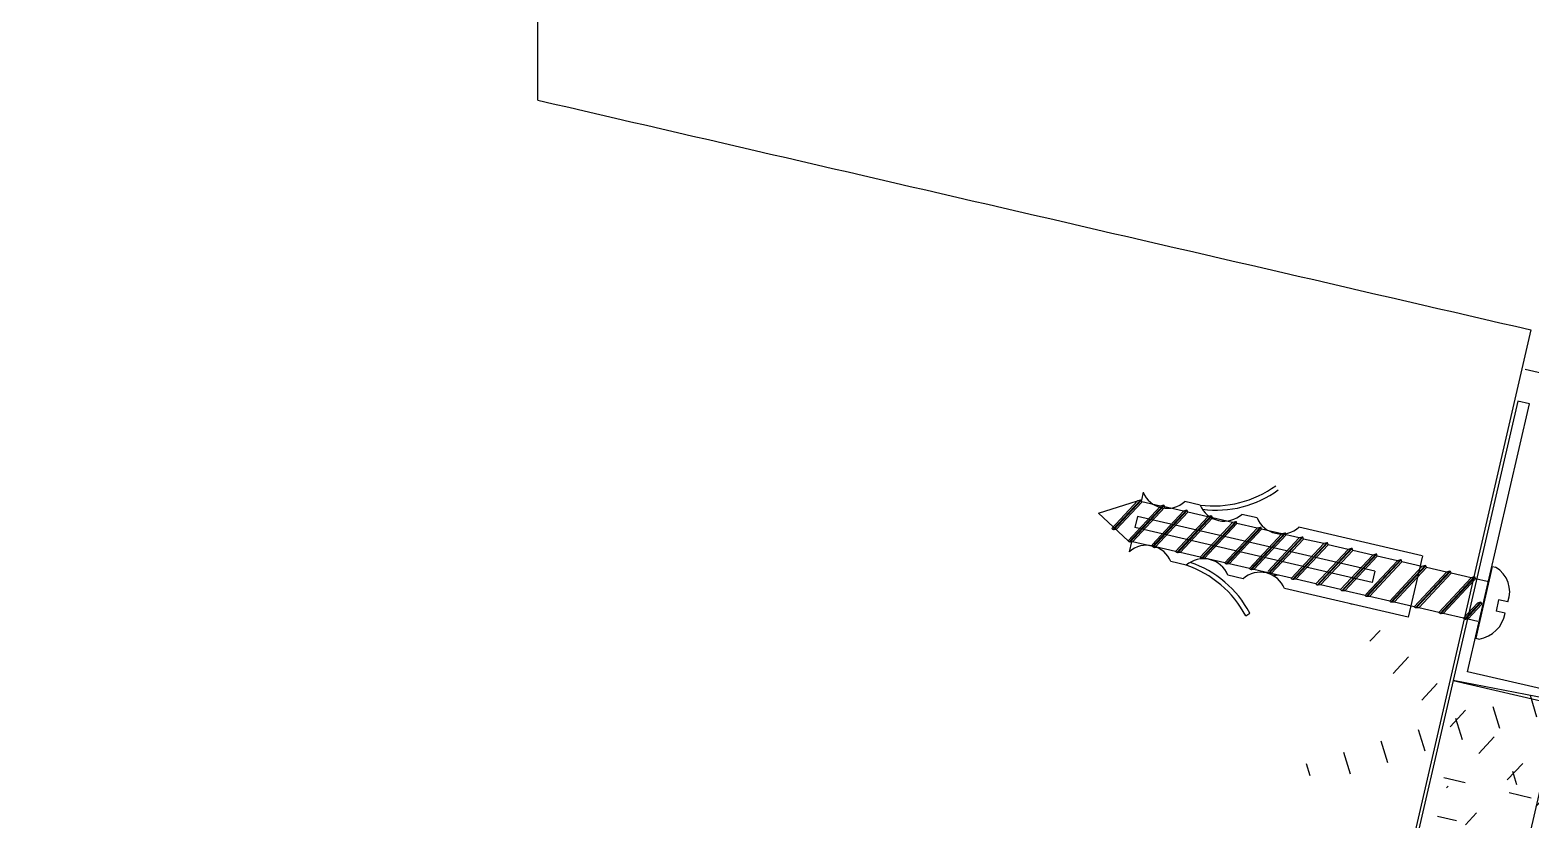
# Model space of a CAD drawing. Header units: inches. Extents: x 0 to 1813292486, y 0 to 3473589894.
# Drawn here: x 600477321.5 to 600477511.9, y 3473214624.5 to 3473214724.7 of the extents above; entities that cross this region are included whole.
import ezdxf

# ---------------------------------------------------------------- set-up
doc = ezdxf.new("R2010")
doc.units = ezdxf.units.IN
doc.header["$LTSCALE"] = 1000
doc.header["$MEASUREMENT"] = 0
doc.linetypes.add('AX-MALL-WALL-P02-QT$0$DASH', pattern=[0.35, 0.25, -0.1])
for name, color, linetype in [('A-Anno-Note', 241, 'Continuous'), ('AX-MALL-P02-200$0$A-Anno-Note', 241, 'Continuous'), ('AX-MALL-WALL-P02$0$A-Anno-Note', 241, 'Continuous'), ('AX-MALL-WALL-P02-QT$0$0BJECT', 7, 'Continuous'), ('AX-MALL-WALL-P02-QT$0$1', 1, 'Continuous'), ('AX-MALL-WALL-P02-QT$0$8', 8, 'Continuous'), ('AX-MALL-WALL-P02-QT$0$8 填充 虚线 打断线 0.1', 8, 'Continuous'), ('AX-MALL-WALL-P02-QT$0$A-Anno-Note', 241, 'Continuous'), ('AX-MALL-WALL-P02-QT$0$A-Detl-Patt', 8, 'Continuous'), ('AX-MALL-WALL-P02-QT$0$A-Detl-Thin', 131, 'Continuous'), ('AX-MALL-WALL-P02-QT$0$A-Wall', 2, 'Continuous'), ('AX-MALL-WALL-P02-QT$0$A-Wall-Patt', 13, 'Continuous'), ('AX-MALL-WALL-P02-QT$0$STSF', 2, 'Continuous')]:
    doc.layers.add(name, color=color, linetype=linetype)
doc.layers.add('AX-MALL-WALL-P02-QT$0$AM_SUPPR', color=6, linetype='Continuous', lineweight=30)
pattern_1 = [(45, (0, 359.0227), (-353.55353201463, 353.55353201463), [])]

# ---------------------------------------------------------------- blocks, each defined once
blk = doc.blocks.new('AX-MALL-WALL-P02-QT$0$tj')
at = {"layer": 'AX-MALL-WALL-P02-QT$0$A-Detl-Patt'}
h = blk.add_hatch(dxfattribs=at)
h.set_pattern_fill('STEEL', color=256, scale=100.0000000000001, angle=50.43183869082386)
h.set_pattern_definition([(75.00000000004839, (-14278.19445574284, 156289.8254051208), (-153.3407249234246, 41.08752340989569), []), (75.00000000004839, (-14317.88195610046, 156358.5661673546), (-153.3407249234246, 41.08752340989569), [])])
edge = h.paths.add_edge_path()
edge.add_line((88101.273016572, 47666.64152574539), (87883.93542659283, 47459.84604215622))
edge.add_line((87883.93542659283, 47459.84604215622), (91571.54751467705, 43584.64122533798))
edge.add_arc((262949.389629302, 558937.705083496), 543101.4133620498, 251.6057364187558, 260.0288666978238)
edge.add_arc((172180.8466627672, -2862.146247219684), 27099.9982179492, 64.7128659603706, 96.9316049602786, ccw=False)
edge.add_arc((262948.9730309481, 558936.3205539446), 543099.9677998082, 261.6155114784545, 271.7251478115656)
edge.add_line((279298.9759148359, 16082.51663446426), (279298.9759315252, 16382.65274763107))
edge.add_arc((262948.9742454757, 558936.3204835369), 542799.9676941936, 261.62020364125146, 271.7261014454634, ccw=False)
edge.add_arc((172180.8456921196, -2862.14609140989), 27400.00151046549, 64.80631838577902, 96.83815911678944)
edge.add_arc((262949.394896181, 558937.7037490648), 542801.4137571028, 251.6136389015772, 260.02417327084333, ccw=False)
edge.add_line((91737.26096642017, 43845.69257831573), (88101.273016572, 47666.64152574539))
blk.add_lwpolyline([(88103.03003954887, 47737.33037519455), (87813.24658572674, 47461.60306501389), (91543.92713344097, 43541.13421487808, 0.03677856867194786), (168908.9495433569, 23989.2463850975, -0.1416543586965341), (183742.0972260237, 21592.70785188675, 0.04416604653312874), (279348.9759123325, 16034.00206041336), (279348.9759345055, 16434.18465709686, -0.04414427716130016), (183859.0483468771, 21979.79425859451, 0.1405450684183163), (168919.8474783897, 24393.46752309799, -0.03670519880877311), (91764.87840116024, 43889.20268630981), (88103.03007543087, 47737.33033752441)], format="xyb", dxfattribs=at)
blk.add_lwpolyline([(88101.273016572, 47666.64152574539), (87883.93542659283, 47459.84604215622), (91571.54751467705, 43584.64122533798, 0.0367693963449814), (168910.2986617088, 24039.77597379684, -0.1415142461245126), (183756.7420067787, 21641.08926153183, 0.04414024362697595), (279298.9759148359, 16082.51663446426), (279298.9759315252, 16382.65274763107, -0.04412389944666065), (183844.4648458958, 21931.40288829803, 0.1406825130026793), (168918.4574091434, 24342.94360637665, -0.03671436212623864), (91737.26096642017, 43845.69257831573)], format="xyb", close=True, dxfattribs=at)
blk = doc.blocks.new('AX-MALL-WALL-P02-QT$0$A$C40565891')
h = blk.add_hatch()
h.set_pattern_fill('NET', color=6, scale=0.5, angle=315)
h.set_pattern_definition([(225.0000000000001, (-8954763.885715963, -14331520.94940183), (-1.122532015133644, 1.122532015133643), []), (135.0000000000001, (-8954763.885715963, -14331520.94940183), (1.122532015133643, 1.122532015133644), [])])
edge = h.paths.add_edge_path()
edge.add_line((-2.873205080628395, -1), (-17.1267949193716, -1))
edge.add_arc((-17.12679491817267, -2.000000000321539), 1.000000000321539, 90.00000006869386, 120.0000000686844)
edge.add_line((-17.6267949193716, -1.133974596858025), (-19.29999999888241, -2.099999999627471))
edge.add_line((-19.29999999888241, -2.099999999627471), (-19.59999999962747, -2.099999999627471))
edge.add_arc((-19.60000000055891, -1.700000000186378), 0.3999999994410928, 180.0000001333858, 270.00000013341844, ccw=False)
edge.add_line((-20, -1.700000001117587), (-20, 1.699999999254942))
edge.add_arc((-19.59999999962758, 1.699999999255055), 0.4000000003724153, 89.99999999998369, 180.0000000000163, ccw=False)
edge.add_line((-19.59999999962747, 2.099999999627471), (-19.29999999888241, 2.099999999627471))
edge.add_line((-19.29999999888241, 2.099999999627471), (-17.6267949193716, 1.133974596858025))
edge.add_arc((-17.12679491817268, 2.000000000321516), 1.000000000321515, 239.9999999313152, 269.9999999313065)
edge.add_line((-17.1267949193716, 1), (-2.873205080628395, 1))
edge.add_arc((-2.873205081827319, 2.000000000321497), 1.000000000321497, 270.0000000686933, 300.0000000686851)
edge.add_line((-2.373205080628395, 1.133974596858025), (-0.6999999992549419, 2.099999999627471))
edge.add_line((-0.6999999992549419, 2.099999999627471), (-0.400000000372529, 2.099999999627471))
edge.add_arc((-0.4000000003724153, 1.699999999255056), 0.4000000003724153, -1.63140612130519e-11, 90.00000000001631, ccw=False)
edge.add_line((0, 1.699999999254942), (0, -1.700000001117587))
edge.add_arc((-0.3999999994410927, -1.700000000186378), 0.3999999994410927, 269.99999986658156, 359.99999986661413, ccw=False)
edge.add_line((-0.400000000372529, -2.099999999627471), (-0.6999999992549419, -2.099999999627471))
edge.add_line((-0.6999999992549419, -2.099999999627471), (-2.373205080628395, -1.133974596858025))
edge.add_arc((-2.873205081827309, -2.00000000032146), 1.00000000032146, 59.99999993131432, 89.9999999313073)
at = {"layer": 'AX-MALL-WALL-P02-QT$0$STSF', "lineweight": 40}
blk.add_lwpolyline([(-2.873205080628395, -1), (-17.1267949193716, -1, 0.1316524975873539), (-17.6267949193716, -1.133974596858025), (-19.29999999888241, -2.099999999627471), (-19.59999999962747, -2.099999999627471, -0.4142135623732616), (-20, -1.700000001117587), (-20, 1.699999999254942, -0.4142135623732612), (-19.59999999962747, 2.099999999627471), (-19.29999999888241, 2.099999999627471), (-17.6267949193716, 1.133974596858025, 0.1316524975873571), (-17.1267949193716, 1), (-2.873205080628395, 1, 0.1316524975873597), (-2.373205080628395, 1.133974596858025), (-0.6999999992549419, 2.099999999627471), (-0.400000000372529, 2.099999999627471, -0.4142135623732616), (0, 1.699999999254942), (0, -1.700000001117587, -0.4142135623732616), (-0.400000000372529, -2.099999999627471), (-0.6999999992549419, -2.099999999627471), (-2.373205080628395, -1.133974596858025, 0.1316524975873647)], format="xyb", close=True, dxfattribs=at)
blk = doc.blocks.new('AX-MALL-WALL-P02-QT$0$A$C5DA96DE0')
at = {"layer": 'AX-MALL-WALL-P02-QT$0$AM_SUPPR', "color": 3}
for points in [[(-22.00068093277514, 105.1999999992549), (-22.00001176260412, 46.60000000149012, -0.414213562373095), (-21.70001176185906, 46.29999999888241), (-21.7000117637217, 45.30000000074506, -0.4142135651008757), (-21.90001176483929, 45.09999999962747), (-22.11765938811004, 45.09999999962747, 0.3152987896086648), (-22.30559791438282, 44.96840402856469), (-22.88795028813183, 43.36840402893722, 0.5486187836891172), (-22.68258061446249, 43.10076105967164), (-19.96206398494542, 43.32127769291401, 0.1763269799607178), (-19.83807377703488, 43.37909527309239), (-19.45859040878713, 43.75857864320278, 0.5773502703764628), (-19.54824795387685, 44.09318516403437), (-19.70076583139598, 44.13405220396817, -0.3107450373417215), (-19.86631920561194, 44.32805990986526), (-20.20001176558435, 46.220524456352), (-20.20001176558435, 46.30000000074506, -0.664494698151357), (-19.35008465312421, 46.6571428515017, 0.1962615707062706), (-19.21011380665004, 46.59999999962747), (-15.80001176707447, 46.59999999962747, -0.414213562373095), (-15.50001176446676, 46.30000000074506), (-15.50001176446676, 45.99448045343161), (-16.4794679954648, 44.32503772899508, 0.5796797259406589), (-16.35058767162263, 44.09999999776483), (-15.09727879799902, 44.09999999776483, 0.266079426403572), (-14.23476512730122, 44.59396623261273), (-13.34764037840068, 46.10603376291692, -0.2660794268336467), (-12.48512670956552, 46.59999999776483), (-12.48512670956552, 46.59999999776483), (12.48510318435729, 46.59999999962747, -0.2660794268336467), (13.3476168513298, 46.10603376291692), (14.23474160209298, 44.59396623261273, 0.266079426403572), (15.09725527279079, 44.09999999962747), (16.35056414455175, 44.09999999962747, 0.5796797259406589), (16.47944446653128, 44.32503772713244), (15.49998823925853, 45.99448045343161), (15.49998823553324, 46.29999999888241, -0.414213562373095), (15.7999882362783, 46.59999999962747), (19.21009027957916, 46.59999999962747, 0.1962615707062706), (19.35006112605333, 46.6571428515017, -0.664494698151357), (20.19998823665082, 46.29999999888241), (20.19998823665082, 46.220524456352), (19.86629567667842, 44.32805990800261, -0.3107450373417215), (19.70074230805039, 44.13405220396817), (19.54822442866862, 44.09318516217172, 0.5773502703764628), (19.45856687985361, 43.75857864320278), (19.83805025182664, 43.37909527309239, 0.1763269799607178), (19.96204045787454, 43.32127769291401), (22.68255708739161, 43.10076105967164, 0.5486187836891172), (22.88792676106095, 43.36840402893722), (22.30557438544929, 44.96840402670205, 0.3152987896086648), (22.11763586290181, 45.10000000149012), (21.89998823590577, 45.09999999962747, -0.4142135651008757), (21.69998823665082, 45.29999999888241), (21.69998823478818, 46.29999999888241, -0.414213562373095), (21.99998823739588, 46.59999999962747), (22.00029997527599, 73.89985392801464)], [(-12.48512671142817, 26.59999999962747), (-12.48512671142817, 26.59999999962747, -0.266079426695036), (-13.34764038026333, 27.09396623820066), (-14.23476512916386, 28.60603376477957, 0.2660794267352428), (-15.09727879799902, 29.10000000149012), (-16.35058767162263, 29.09999999962747, 0.5796797243171364), (-16.4794679954648, 28.87496227398515), (-15.50001176446676, 27.20551954396069), (-15.50001176819205, 26.90000000223517, -0.414213562429924), (-15.80001176521182, 26.59999999776483), (-19.21011380665004, 26.59999999962747, 0.196261570738114), (-19.35008465498686, 26.54285714589059, -0.6644947009864839), (-20.20001176558435, 26.90000000223517), (-20.20001176558435, 26.97947554662824), (-19.86631920747459, 28.87194008752704, -0.3107450376907102), (-19.70076583139598, 29.06594779156148), (-19.5482479557395, 29.10681483522058, 0.5773502691095918), (-19.45859040878713, 29.44142135605216), (-19.83807377517223, 29.82090472429991, 0.1763269806166101), (-19.96206398680806, 29.87872230820358), (-22.68258061632514, 30.0992389395833, 0.5486187865199976), (-22.88795028440654, 29.83159597031772), (-22.30559791252017, 28.23159597069025, 0.3152987889515711), (-22.1176593862474, 28.09999999962747), (-21.90001176297665, 28.09999999776483, -0.4142135620321224), (-21.70001176558435, 27.89999999850988), (-21.70001176558435, 26.90000000037253, -0.414213562429924), (-22.00001176446676, 26.59999999962747), (-22.00026272423565, -1.862645149230957e-09), (22.00026272051036, 0), (22.00006804615259, 18.00577012822032)], [(22.00005050562322, 19.99999999813735), (21.99998823739588, 26.59999999962747, -0.414213562429924), (21.69998823665082, 26.90000000037253), (21.69998823478818, 27.89999999850988, -0.4142135620321224), (21.89998823776841, 28.09999999962747), (22.11763586103916, 28.09999999776483, 0.3152987889515711), (22.30557438544929, 28.23159596882761), (22.88792676106095, 29.83159597218037, 0.5486187865199976), (22.68255708925426, 30.0992389395833), (19.96204045601189, 29.87872230820358, 0.1763269806166101), (19.83805024810135, 29.82090472429991), (19.45856687985361, 29.44142135605216, 0.5773502691095918), (19.54822443053126, 29.10681483708322), (19.70074230805039, 29.06594779156148, -0.3107450376907102), (19.86629567667842, 28.87194008752704), (20.19998823851347, 26.97947554290295), (20.19998824037611, 26.89999999850988, -0.6644947009864839), (19.35006112605333, 26.54285714402795, 0.196261570738114), (19.21009027957916, 26.59999999776483), (15.79998823441565, 26.59999999776483, -0.414213562429924), (15.49998823925853, 26.89999999850988), (15.49998823925853, 27.20551954582334), (16.47944446466863, 28.87496227398515, 0.5796797243171364), (16.3505641464144, 29.09999999962747), (15.09725527092814, 29.09999999776483, 0.2660794267352428), (14.23474160209298, 28.60603376477957), (13.3476168513298, 27.09396623820066, -0.266079426695036), (12.48510318249464, 26.59999999962747), (-12.48512671142817, 26.59999999962747)]]:
    blk.add_lwpolyline(points, format="xyb", dxfattribs=at)
for points in [[(22.00029996782541, 73.89983759261668), (22.00005446560681, 73.89983759261668), (21.99998823553324, 105.1999999992549), (-22.00068093277514, 105.1999999992549)], [(-19.80001176521182, 103), (-19.80001176521182, 103), (-19.80001176334918, 74.70021012239158), (-19.00001176446676, 73.70021012239158), (-19.00001176446676, 68.70021012239158), (-19.00001176446676, 63.70021012239158), (-20.00001176446676, 62.70021012611687), (-20.00001176446676, 48.79999999888241), (19.99998823553324, 48.79999999701977), (19.99998823739588, 62.70021012425423), (18.99998823739588, 63.70021012425423), (18.99998823739588, 68.70021012239158), (18.99998823553324, 73.70021012425423), (19.79998823814094, 74.70021012052894), (19.79998823814094, 103), (-19.80001176521182, 103)], [(-19.00003717839718, 24.40000000223517), (-19.00003717839718, 16.60000000149012), (-19.8001159671694, 15.59989579208195), (-19.80026083253324, 2.199999997392297), (-19.80001176521182, 2.199999999254942), (19.80023730732501, 2.199999997392297), (19.80009244196117, 15.5998957939446), (19.0000136513263, 16.60000000149012), (19.0000136513263, 24.40000000223517), (-19.00003717839718, 24.40000000223517)], [(21.99999776296318, 20.00577012635767), (43.9999977555126, 20.00634960085154), (43.99998722039163, 20.40634960122406), (44.99999512173235, 20.10637594014406), (44.99998722039163, 20.40637594088912), (45.99999512173235, 20.10640227980912), (45.99998722039163, 20.40640228055418), (46.99999512173235, 20.10642861947417), (46.99998722039163, 20.40642862021923), (47.99999511986971, 20.10645495913923), (47.99998721852899, 20.40645495988429), (48.99998721852899, 20.40648129954934), (49.00005043298006, 18.00648130103946), (22.00006804615259, 18.00577012822032)]]:
    blk.add_lwpolyline(points, dxfattribs=at)
at = {"color": 6, "ltscale": 10, "xscale": -0.9999999999999999, "rotation": 90}
blk.add_blockref('AX-MALL-WALL-P02-QT$0$A$C40565891', (-17.70395603775978, 26.59999999776483), dxfattribs=at)
at = {"color": 6, "ltscale": 10, "rotation": 270}
blk.add_blockref('AX-MALL-WALL-P02-QT$0$A$C40565891', (17.7039325106889, 26.59999999962747), dxfattribs=at)
blk = doc.blocks.new('AX-MALL-WALL-P02-QT$0$A$C3B8A2171')
at = {"color": 6, "ltscale": 10}
blk.add_blockref('AX-MALL-WALL-P02-QT$0$A$C5DA96DE0', (7.275957614183426e-12, -23.70584608986974), dxfattribs=at)
blk = doc.blocks.new('AX-MALL-WALL-P02-QT$0$pzd')
for p, q in [((-46.99231773451902, 3.870509743701405), (-46.98238723502436, 2.827295852588577)), ((-51.89071414621139, 3.637978807091713e-12), (-47.44426745038072, 2.627295852584211)), ((-47.4650342187233, -2.549312040882796), (-51.89071414621139, 3.637978807091713e-12)), ((-46.99816657703195, 0.7273625492634892), (-46.99816657703195, -0.7147973545615969)), ((-46.99231773451902, -3.870509743701405), (-46.99231773451902, -2.585558247239533))]:
    blk.add_line(p, q)
at = {"layer": 'AX-MALL-WALL-P02-QT$0$0BJECT'}
for p, q in [((-39.582473202041, 3.913673162471241), (-41.582473202041, 3.913673162471241)), ((-32.17262866956298, 3.956836581233802), (-34.17262866956298, 3.956836581233802)), ((-10.70183767256094, 4.000000000003638), (-26.76278413708496, 4.000000000003638)), ((-10.67745417730475, 4.000000000003638), (-10.67745417730475, -3.999999999996362)), ((-16.10487232582818, 0.7273625492634892), (-46.99816657703195, 0.7273625492634892)), ((-16.10487232582818, 0.7273625492634892), (-16.10487232582818, -0.7147973545615969)), ((-16.10487232582818, -0.7147973545615969), (-46.99816657703195, -0.7147973545615969)), ((-39.582473202041, -3.913673162471241), (-41.582473202041, -3.913673162471241)), ((-32.17262866956298, -3.956836581233802), (-34.17262866956298, -3.956836581233802)), ((-10.67745417730475, -3.999999999996362), (-26.76278413708496, -3.999999999996362)), ((-30.79212488308258, -8.462003983000614), (-30.37328007823089, -8.00474198261145))]:
    blk.add_line(p, q, dxfattribs=at)
for centre, radius, start, end in [((-40.90485334786354, 17.23789096762266), 13.38967771715128, 275.6678372151979, 319.0483574165744), ((-40.48600854301185, 16.78062896724077), 13.38967771715128, 275.6678372151979, 319.0483574165744), ((-44.30262324288196, 5.800649567903747), 3.310573394341929, 215.6634335188293, 325.2508364694484), ((-36.89277871040395, 5.843812986673584), 3.310573394341929, 215.6634335188293, 325.2508364694484), ((-29.48293417792593, 5.886976405436144), 3.310573394341929, 215.6634335188293, 325.2508364694484), ((-44.30262324288196, -5.800649567903747), 3.310573394341929, 34.7491635305516, 144.3365664811707), ((-36.89277871040395, -5.843812986669946), 3.310573394341929, 34.7491635305516, 144.3365664811707), ((-40.48600854301185, -16.78062896723713), 13.38967771715128, 40.95164258342553, 84.33216278480212), ((-29.48293417792593, -5.886976405436144), 3.310573394341929, 34.7491635305516, 144.3365664811707), ((-40.90485334786354, -17.23789096762266), 13.38967771715128, 40.95164258342553, 84.33216278480212)]:
    blk.add_arc(centre, radius, start, end, dxfattribs=at)
at = {"layer": 'AX-MALL-WALL-P02-QT$0$1', "linetype": 'Continuous'}
for p, q in [((-1.738379279267974, 4.66547399999763), (-1.736824256469845, 3.483230871865089)), ((-1.736824256469845, 4.669052371904399), (-1.288217818088015, 4.665473936289345)), ((-1.736824256469845, 3.483230871865089), (-1.736824256469845, -3.483230871865089)), ((1.202833203278715, 0.744011025668442), (0, 0.744011025668442)), ((0, 0.744011025668442), (0, -0.744011025668442)), ((1.202833203278715, -0.744011025668442), (0, -0.744011025668442)), ((-1.736824256469845, -3.483230871865089), (-1.736824256469845, -4.669052371904399)), ((-1.736824256469845, -4.669052371904399), (-1.299382817625883, -4.669052371897124))]:
    blk.add_line(p, q, dxfattribs=at)
at = {"layer": 'AX-MALL-WALL-P02-QT$0$1', "color": 2, "linetype": 'Continuous'}
for p, q in [((-47.44426745038072, 2.627295852584211), (-49.83636145586206, -1.515932501384668)), ((-47.09785728885618, 2.827295852588577), (-49.66315637509979, -1.615932501383213)), ((-46.98238723502436, 2.827295852588577), (-49.54768632126797, -1.615932501383213)), ((-46.86691718119255, 2.627295852584211), (-49.25901118667389, -1.515932501384668)), ((-44.46281281895062, 2.650687959114293), (-47.4650342187233, -2.549312040882796)), ((-47.09785728885618, 2.827295852588577), (-47.44426745038072, 2.627295852584211)), ((-44.11640265742608, 2.850687959118659), (-47.29182913797558, -2.649312040881341)), ((-44.00093260359426, 2.850687959118659), (-47.17635908412922, -2.649312040881341)), ((-46.98238723502436, 2.827295852588577), (-47.09785728885618, 2.827295852588577)), ((-47.08435184985865, 2.650687959114293), (-47.08546254974499, 2.650687959114293)), ((-46.86691718119255, 2.627295852584211), (-46.98238723502436, 2.827295852588577)), ((-43.88546254976245, 2.650687959114293), (-46.88768394953513, -2.549312040882796)), ((-44.46281281895062, 2.650687959114293), (-46.88042262019007, 2.650687959114293)), ((-44.11640265742608, 2.850687959118659), (-44.46281281895062, 2.650687959114293)), ((-41.48246888740687, 2.674080065644375), (-44.38924201999907, -2.360598686082085)), ((-41.13605872589687, 2.874080065648741), (-44.31148520643183, -2.625919934351259)), ((-41.02058867205051, 2.874080065648741), (-44.19601515260001, -2.625919934351259)), ((-44.00093260359426, 2.850687959118659), (-44.11640265742608, 2.850687959118659)), ((-41.48246888740687, 2.674080065644375), (-44.10289721842855, 2.674080065644375)), ((-43.88546254976245, 2.650687959114293), (-44.00093260359426, 2.850687959118659)), ((-40.90511861820414, 2.674080065644375), (-43.90734001800593, -2.525919934352714)), ((-41.13605872589687, 2.874080065648741), (-41.48246888740687, 2.674080065644375)), ((-38.28246888740978, 2.674080065644375), (-41.28469028718246, -2.525919934352714)), ((-41.02058867205051, 2.874080065648741), (-41.13605872589687, 2.874080065648741)), ((-37.93605872588523, 2.874080065648741), (-41.11148520643474, -2.625919934351259)), ((-40.90511861820414, 2.674080065644375), (-41.02058867205051, 2.874080065648741)), ((-37.82058867205342, 2.874080065648741), (-40.99601515258837, -2.625919934351259)), ((-38.28246888740978, 2.674080065644375), (-40.90511861820414, 2.674080065644375)), ((-37.7051186182216, 2.674080065644375), (-40.70734001799428, -2.525919934352714)), ((-37.93605872588523, 2.874080065648741), (-38.28246888740978, 2.674080065644375)), ((-35.08246888739814, 2.674080065644375), (-38.08469028718537, -2.525919934352714)), ((-37.82058867205342, 2.874080065648741), (-37.93605872588523, 2.874080065648741)), ((-34.73605872588814, 2.874080065648741), (-37.91148520643765, -2.625919934351259)), ((-37.7051186182216, 2.674080065644375), (-37.82058867205342, 2.874080065648741)), ((-34.62058867204178, 2.874080065648741), (-37.79601515259128, -2.625919934351259)), ((-35.08246888739814, 2.674080065644375), (-37.7051186182216, 2.674080065644375)), ((-34.50511861820996, 2.674080065644375), (-37.50734001799719, -2.525919934352714)), ((-34.73605872588814, 2.874080065648741), (-35.08246888739814, 2.674080065644375)), ((-31.88246888740105, 2.674080065644375), (-34.88469028718828, -2.525919934352714)), ((-34.62058867204178, 2.874080065648741), (-34.73605872588814, 2.874080065648741)), ((-31.53605872589105, 2.874080065648741), (-34.711485206426, -2.625919934351259)), ((-34.50511861820996, 2.674080065644375), (-34.62058867204178, 2.874080065648741)), ((-31.42058867205924, 2.874080065648741), (-34.59601515259419, -2.625919934351259)), ((-31.88246888740105, 2.674080065644375), (-34.50511861820996, 2.674080065644375)), ((-31.30511861821287, 2.674080065644375), (-34.3073400180001, -2.525919934352714)), ((-31.53605872589105, 2.874080065648741), (-31.88246888740105, 2.674080065644375)), ((-28.68469028719119, 2.674080065644375), (-31.59146341978339, -2.360598686082085)), ((-31.42058867205924, 2.874080065648741), (-31.53605872589105, 2.874080065648741)), ((-28.33828012568119, 2.874080065648741), (-31.51370660621615, -2.625919934351259)), ((-31.30511861821287, 2.674080065644375), (-31.42058867205924, 2.874080065648741)), ((-28.22281007183483, 2.874080065648741), (-31.39823655238433, -2.625919934351259)), ((-28.68469028719119, 2.674080065644375), (-31.30511861821287, 2.674080065644375)), ((-28.10734001798846, 2.674080065644375), (-31.10956141779025, -2.525919934352714)), ((-26.42037843087746, 2.674080065644375), (-29.32715156346967, -2.360598686082085)), ((-26.07396826935292, 2.874080065648741), (-29.24939474988787, -2.625919934351259)), ((-25.9584982155211, 2.874080065648741), (-29.13392469605606, -2.625919934351259)), ((-26.42037843087746, 2.674080065644375), (-29.04080676189915, 2.674080065644375)), ((-25.84302816167474, 2.674080065644375), (-28.84524956146197, -2.525919934352714)), ((-28.33828012568119, 2.874080065648741), (-28.68469028719119, 2.674080065644375)), ((-28.22281007183483, 2.874080065648741), (-28.33828012568119, 2.874080065648741)), ((-28.10734001798846, 2.674080065644375), (-28.22281007183483, 2.874080065648741)), ((-26.07396826935292, 2.874080065648741), (-26.42037843087746, 2.674080065644375)), ((-23.22037843086582, 2.674080065644375), (-26.22259983065305, -2.525919934352714)), ((-25.9584982155211, 2.874080065648741), (-26.07396826935292, 2.874080065648741)), ((-22.87396826935583, 2.874080065648741), (-26.04939474990533, -2.625919934351259)), ((-25.84302816167474, 2.674080065644375), (-25.9584982155211, 2.874080065648741)), ((-22.75849821550946, 2.874080065648741), (-25.93392469605897, -2.625919934351259)), ((-23.22037843086582, 2.674080065644375), (-25.84302816167474, 2.674080065644375)), ((-22.64302816167765, 2.674080065644375), (-25.64524956146488, -2.525919934352714)), ((-22.87396826935583, 2.874080065648741), (-23.22037843086582, 2.674080065644375)), ((-20.02037843086873, 2.674080065644375), (-23.02259983065596, -2.525919934352714)), ((-22.75849821550946, 2.874080065648741), (-22.87396826935583, 2.874080065648741)), ((-19.67396826935874, 2.874080065648741), (-22.84939474989369, -2.625919934351259)), ((-22.64302816167765, 2.674080065644375), (-22.75849821550946, 2.874080065648741)), ((-19.55849821551237, 2.874080065648741), (-22.73392469606188, -2.625919934351259)), ((-20.02037843086873, 2.674080065644375), (-22.64302816167765, 2.674080065644375)), ((-19.44302816168056, 2.674080065644375), (-22.44524956146779, -2.525919934352714)), ((-19.67396826935874, 2.874080065648741), (-20.02037843086873, 2.674080065644375)), ((-16.82037843087164, 2.674080065644375), (-19.82259983064432, -2.525919934352714)), ((-19.55849821551237, 2.874080065648741), (-19.67396826935874, 2.874080065648741)), ((-16.4739682693471, 2.874080065648741), (-19.6493947498966, -2.625919934351259)), ((-19.44302816168056, 2.674080065644375), (-19.55849821551237, 2.874080065648741)), ((-16.35849821551528, 2.874080065648741), (-19.53392469605024, -2.625919934351259)), ((-16.82037843087164, 2.674080065644375), (-19.44302816168056, 2.674080065644375)), ((-16.24302816168347, 2.674080065644375), (-19.24524956145615, -2.525919934352714)), ((-16.4739682693471, 2.874080065648741), (-16.82037843087164, 2.674080065644375)), ((-13.62259983066178, 2.674080065644375), (-16.52937296325399, -2.360598686082085)), ((-16.35849821551528, 2.874080065648741), (-16.4739682693471, 2.874080065648741)), ((-13.27618966913724, 2.874080065648741), (-16.45161614968674, -2.625919934351259)), ((-16.24302816168347, 2.674080065644375), (-16.35849821551528, 2.874080065648741)), ((-13.16071961530542, 2.874080065648741), (-16.33614609584038, -2.625919934351259)), ((-13.62259983066178, 2.674080065644375), (-16.24302816168347, 2.674080065644375)), ((-13.04524956145906, 2.674080065644375), (-16.04747096124629, -2.525919934352714)), ((-13.27618966913724, 2.874080065648741), (-13.62259983066178, 2.674080065644375)), ((-10.42259983065014, 2.674080065644375), (-13.42482123043737, -2.525919934352714)), ((-13.16071961530542, 2.874080065648741), (-13.27618966913724, 2.874080065648741)), ((-10.07618966914015, 2.874080065648741), (-13.25161614968965, -2.625919934351259)), ((-13.04524956145906, 2.674080065644375), (-13.16071961530542, 2.874080065648741)), ((-9.960719615293783, 2.874080065648741), (-13.13614609584329, -2.625919934351259)), ((-10.42259983065014, 2.674080065644375), (-13.04524956145906, 2.674080065644375)), ((-9.84524956146197, 2.674080065644375), (-12.8474709612492, -2.525919934352714)), ((-10.07618966914015, 2.874080065648741), (-10.42259983065014, 2.674080065644375)), ((-7.222599830653053, 2.674080065644375), (-10.22482123044028, -2.525919934352714)), ((-9.960719615293783, 2.874080065648741), (-10.07618966914015, 2.874080065648741)), ((-6.876189669143059, 2.874080065648741), (-10.05161614967801, -2.625919934351259)), ((-9.84524956146197, 2.674080065644375), (-9.960719615293783, 2.874080065648741)), ((-6.760719615311245, 2.874080065648741), (-9.936146095846198, -2.625919934351259)), ((-7.222599830653053, 2.674080065644375), (-9.84524956146197, 2.674080065644375)), ((-6.64524956146488, 2.674080065644375), (-9.647470961252111, -2.525919934352714)), ((-6.876189669143059, 2.874080065648741), (-7.222599830653053, 2.674080065644375)), ((-4.022599830655963, 2.674080065644375), (-7.024821230443195, -2.525919934352714)), ((-6.760719615311245, 2.874080065648741), (-6.876189669143059, 2.874080065648741)), ((-3.676189669131418, 2.874080065648741), (-6.851616149680922, -2.625919934351259)), ((-6.64524956146488, 2.674080065644375), (-6.760719615311245, 2.874080065648741)), ((-3.560719615299604, 2.874080065648741), (-6.736146095849108, -2.625919934351259)), ((-4.022599830655963, 2.674080065644375), (-6.64524956146488, 2.674080065644375)), ((-3.44524956146779, 2.674080065644375), (-6.447470961240469, -2.525919934352714)), ((-3.676189669131418, 2.874080065648741), (-4.022599830655963, 2.674080065644375)), ((-3.560719615299604, 2.874080065648741), (-3.676189669131418, 2.874080065648741)), ((-3.44524956146779, 2.674080065644375), (-3.560719615299604, 2.874080065648741)), ((-1.94636026135413, 2.674080065644375), (-3.44524956146779, 2.674080065644375)), ((-1.794442259488278, 2.7438022680617), (-1.794442259488278, -2.626583945562743)), ((-49.66315637509979, -1.615932501383213), (-49.83636145586206, -1.515932501384668)), ((-49.54768632126797, -1.615932501383213), (-49.66315637509979, -1.615932501383213)), ((-49.25901118667389, -1.515932501384668), (-49.54768632126797, -1.615932501383213)), ((-30.39425014045264, -0.2908120360771136), (-31.68469028719119, -2.525919934352714)), ((-15.33215968390869, -0.2908120360771136), (-16.62259983066178, -2.525919934352714)), ((-2.534381083707558, -0.2908120360771136), (-3.824821230446105, -2.525919934352714)), ((-2.187970922197565, -0.09081203608002397), (-3.651616149683832, -2.625919934351259)), ((-2.072500868351199, -0.09081203608002397), (-3.536146095852018, -2.625919934351259)), ((-1.957030814504833, -0.2908120360771136), (-3.247470961257932, -2.525919934352714)), ((-2.187970922197565, -0.09081203608002397), (-2.534381083707558, -0.2908120360771136)), ((-2.072500868351199, -0.09081203608002397), (-2.187970922197565, -0.09081203608002397)), ((-1.957030814504833, -0.2908120360771136), (-2.072500868351199, -0.09081203608002397)), ((-47.29182913797558, -2.649312040881341), (-47.4650342187233, -2.549312040882796)), ((-47.17635908412922, -2.649312040881341), (-47.29182913797558, -2.649312040881341)), ((-46.88768394953513, -2.549312040882796), (-47.17635908412922, -2.649312040881341)), ((-44.26503421872621, -2.549312040882796), (-46.88768394953513, -2.549312040882796)), ((-44.09182913797849, -2.649312040881341), (-44.26503421872621, -2.549312040882796)), ((-43.97635908413213, -2.649312040881341), (-44.09182913797849, -2.649312040881341)), ((-43.68768394953804, -2.549312040882796), (-43.97635908413213, -2.649312040881341)), ((-41.28469028718246, -2.525919934352714), (-43.90734001800593, -2.525919934352714)), ((-41.11148520643474, -2.625919934351259), (-41.28469028718246, -2.525919934352714)), ((-40.99601515258837, -2.625919934351259), (-41.11148520643474, -2.625919934351259)), ((-40.70734001799428, -2.525919934352714), (-40.99601515258837, -2.625919934351259)), ((-38.08469028718537, -2.525919934352714), (-40.70734001799428, -2.525919934352714)), ((-37.91148520643765, -2.625919934351259), (-38.08469028718537, -2.525919934352714)), ((-37.79601515259128, -2.625919934351259), (-37.91148520643765, -2.625919934351259)), ((-37.50734001799719, -2.525919934352714), (-37.79601515259128, -2.625919934351259)), ((-34.88469028718828, -2.525919934352714), (-37.50734001799719, -2.525919934352714)), ((-34.711485206426, -2.625919934351259), (-34.88469028718828, -2.525919934352714)), ((-34.59601515259419, -2.625919934351259), (-34.711485206426, -2.625919934351259)), ((-34.3073400180001, -2.525919934352714), (-34.59601515259419, -2.625919934351259)), ((-31.68469028719119, -2.525919934352714), (-34.3073400180001, -2.525919934352714)), ((-31.51148520642892, -2.625919934351259), (-31.68469028719119, -2.525919934352714)), ((-31.3960151525971, -2.625919934351259), (-31.51148520642892, -2.625919934351259)), ((-31.10734001800301, -2.525919934352714), (-31.3960151525971, -2.625919934351259)), ((-28.48691168696678, -2.525919934352714), (-31.10956141779025, -2.525919934352714)), ((-26.22259983065305, -2.525919934352714), (-28.84524956146197, -2.525919934352714)), ((-28.31370660621906, -2.625919934351259), (-28.48691168696678, -2.525919934352714)), ((-28.19823655237269, -2.625919934351259), (-28.31370660621906, -2.625919934351259)), ((-27.9095614177786, -2.525919934352714), (-28.19823655237269, -2.625919934351259)), ((-26.04939474990533, -2.625919934351259), (-26.22259983065305, -2.525919934352714)), ((-25.93392469605897, -2.625919934351259), (-26.04939474990533, -2.625919934351259)), ((-25.64524956146488, -2.525919934352714), (-25.93392469605897, -2.625919934351259)), ((-23.02259983065596, -2.525919934352714), (-25.64524956146488, -2.525919934352714)), ((-22.84939474989369, -2.625919934351259), (-23.02259983065596, -2.525919934352714)), ((-22.73392469606188, -2.625919934351259), (-22.84939474989369, -2.625919934351259)), ((-22.44524956146779, -2.525919934352714), (-22.73392469606188, -2.625919934351259)), ((-19.82259983064432, -2.525919934352714), (-22.44524956146779, -2.525919934352714)), ((-19.6493947498966, -2.625919934351259), (-19.82259983064432, -2.525919934352714)), ((-19.53392469605024, -2.625919934351259), (-19.6493947498966, -2.625919934351259)), ((-19.24524956145615, -2.525919934352714), (-19.53392469605024, -2.625919934351259)), ((-16.62259983066178, -2.525919934352714), (-19.24524956145615, -2.525919934352714)), ((-16.44939474989951, -2.625919934351259), (-16.62259983066178, -2.525919934352714)), ((-16.3339246960677, -2.625919934351259), (-16.44939474989951, -2.625919934351259)), ((-16.04524956147361, -2.525919934352714), (-16.3339246960677, -2.625919934351259)), ((-13.42482123043737, -2.525919934352714), (-16.04747096124629, -2.525919934352714)), ((-13.25161614968965, -2.625919934351259), (-13.42482123043737, -2.525919934352714)), ((-13.13614609584329, -2.625919934351259), (-13.25161614968965, -2.625919934351259)), ((-12.8474709612492, -2.525919934352714), (-13.13614609584329, -2.625919934351259)), ((-10.22482123044028, -2.525919934352714), (-12.8474709612492, -2.525919934352714)), ((-10.05161614967801, -2.625919934351259), (-10.22482123044028, -2.525919934352714)), ((-9.936146095846198, -2.625919934351259), (-10.05161614967801, -2.625919934351259)), ((-9.647470961252111, -2.525919934352714), (-9.936146095846198, -2.625919934351259)), ((-7.024821230443195, -2.525919934352714), (-9.647470961252111, -2.525919934352714)), ((-6.851616149680922, -2.625919934351259), (-7.024821230443195, -2.525919934352714)), ((-6.736146095849108, -2.625919934351259), (-6.851616149680922, -2.625919934351259)), ((-6.447470961240469, -2.525919934352714), (-6.736146095849108, -2.625919934351259)), ((-3.824821230446105, -2.525919934352714), (-6.447470961240469, -2.525919934352714)), ((-3.651616149683832, -2.625919934351259), (-3.824821230446105, -2.525919934352714)), ((-3.536146095852018, -2.625919934351259), (-3.651616149683832, -2.625919934351259)), ((-3.247470961257932, -2.525919934352714), (-3.536146095852018, -2.625919934351259)), ((-1.94636026135413, -2.525919934352714), (-3.247470961257932, -2.525919934352714))]:
    blk.add_line(p, q, dxfattribs=at)
at = {"layer": 'AX-MALL-WALL-P02-QT$0$1', "linetype": 'Continuous'}
for centre, radius, start, end in [((-2.403435083848308, 1.205115724722418), 3.635627662754216, 352.713582822098, 72.32148330197641), ((-2.836932293008431, -0.9287610150240653), 4.043987861451619, 292.3464590782594, 2.618474797892668)]:
    blk.add_arc(centre, radius, start, end, dxfattribs=at)
at = {"layer": 'AX-MALL-WALL-P02-QT$0$1', "color": 2, "linetype": 'Continuous'}
for centre, start, end in [((-1.94636026135413, 2.874080065648741), 270, 0), ((-1.94636026135413, -2.725919934349804), 0, 90)]:
    blk.add_arc(centre, 0.2, start, end, dxfattribs=at)
blk = doc.blocks.new('AX-MALL-WALL-P02-QT$0$A$C063F76F4')
at = {"layer": 'AX-MALL-WALL-P02-QT$0$8 填充 虚线 打断线 0.1', "ltscale": 80}
h = blk.add_hatch(dxfattribs=at)
h.set_pattern_fill('DOTS', color=256, style=0)
h.set_pattern_definition([(0, (-15077949.70104506, -8499354.185964877), (0.79375, -1.5875), [0, -1.5875])])
h.paths.add_polyline_path([(20, 160.9673534315079), (1.500000001862645, 160.9673534333706), (1.5, 195.8044423684478), (0, 195.8044423684478), (0, 200), (19.99999913014472, 200)])
at = {"layer": 'AX-MALL-WALL-P02-QT$0$8 填充 虚线 打断线 0.1', "ltscale": 2}
h = blk.add_hatch(dxfattribs=at)
h.set_pattern_fill('HEX', color=256, scale=3)
h.set_pattern_definition([(0, (11.74999980442226, 37.39510298892856), (0, 4.949334), [2.8575, -5.715]), (120, (11.74999980442226, 37.39510298892856), (-4.286248975814051, -2.474666999999999), [2.857499999999994, -5.714999999999988]), (59.99999999999999, (14.60749980434775, 37.39510298892856), (-4.286248975814051, 2.474667000000001), [2.8575, -5.715])])
h.paths.add_polyline_path([(18.5, 159.4673534315079), (18.50000000558794, 55.00000017695129), (1.5, 55.00000017695129), (1.5, 159.4673534315079)])
at = {"layer": 'AX-MALL-WALL-P02-QT$0$8', "ltscale": 80}
blk.add_lwpolyline([(0, 200), (19.99999846145511, 200), (20.00004668906331, 55.00208372995257)], dxfattribs=at)
at = {"layer": 'AX-MALL-WALL-P02-QT$0$8', "ltscale": 2}
for points in [[(19.99999999813735, 55.00000017695129), (20.00001169927418, 160.2002641968429), (4.041939973831177e-07, 159.4673534315079)], [(3.725290298461914e-09, 159.4673536103219), (1.862645149230957e-09, 55.00000017695129)]]:
    blk.add_lwpolyline(points, dxfattribs=at)
at = {"layer": 'AX-MALL-WALL-P02-QT$0$STSF'}
blk.add_lwpolyline([(0, 54.99999996088445), (0, 10.42926629818976), (1.5, 10.42926629818976), (1.5, 53.49999996088445), (15.29999990202487, 53.49999996088445), (15.29999990388751, 160.9673534315079), (1.5, 160.9673534315079), (1.5, 195.8044423684478), (0, 195.8044423684478), (0, 159.4673534315079), (13.79999990388751, 159.4673534315079), (13.79999990947545, 54.99999996088445), (0, 54.99999996088445)], dxfattribs=at)
at = {"color": 8}
blk.add_blockref('AX-MALL-WALL-P02-QT$0$pzd', (3.294441798701882, 170), dxfattribs=at)
blk = doc.blocks.new('AX-MALL-WALL-P02-QT$0$A$C72905B8B')
at = {"color": 6, "ltscale": 10}
for name, p in [('AX-MALL-WALL-P02-QT$0$A$C063F76F4', (162.2869235184044, -5)), ('AX-MALL-WALL-P02-QT$0$A$C3B8A2171', (204.2872329074889, 73.70584626682103))]:
    blk.add_blockref(name, p, dxfattribs=at)
blk = doc.blocks.new('AX-MALL-WALL-P02-QT$0$mqst2')
at = {"color": 6, "ltscale": 10, "rotation": 346.9841522458781}
blk.add_blockref('AX-MALL-WALL-P02-QT$0$A$C72905B8B', (263719.0839470625, -32745.80559062958), dxfattribs=at)
blk = doc.blocks.new('AX-MALL-WALL-P02-QT')
at = {"layer": 'AX-MALL-WALL-P02-QT$0$A-Wall-Patt'}
h = blk.add_hatch(dxfattribs=at)
h.set_pattern_fill('普通砖', color=256, scale=200, style=0)
h.set_pattern_definition(pattern_1)
h.paths.add_polyline_path([(600287882.4984765, 3473110109.845455), (600288013.4146667, 3473110143.172591), (600290108.7482334, 3473115767.786077), (600290038.3122743, 3473115865.167902), (600289921.3306042, 3473115837.604643), (600287842.167869, 3473110256.399366)])
h = blk.add_hatch(dxfattribs=at)
h.set_pattern_fill('普通砖', color=256, scale=200, style=0)
h.set_pattern_definition(pattern_1)
h.paths.add_polyline_path([(600287882.4984765, 3473110109.845455), (600287836.8047528, 3473110020.169999, 9.66850938024075e-05), (600288011.0359211, 3473109905.029141), (600288121.2709976, 3473110071.907026, -5.987135174283018e-05), (600288013.4146667, 3473110143.172591)])
at = {"layer": 'AX-MALL-WALL-P02-QT$0$A-Detl-Thin', "linetype": 'AX-MALL-WALL-P02-QT$0$DASH', "ltscale": 3}
for points in [[(600288371.7507958, 3473111105.072967, 0.002188810887910214), (600292317.4291912, 3473108519.630342, 0.002188810887910214)], [(600288300.0807451, 3473110912.685323, 0.002187956786309004), (600292245.9015511, 3473108327.624956)]]:
    blk.add_lwpolyline(points, format="xyb", dxfattribs=at)
at = {"layer": 'AX-MALL-WALL-P02-QT$0$A-Wall'}
for p, q in [((600288013.4146667, 3473110143.172591), (600290108.7482334, 3473115767.786077)), ((600288121.2709974, 3473110071.907025), (600288011.0359211, 3473109905.029141))]:
    blk.add_line(p, q, dxfattribs=at)
blk.add_arc((600585645.2455579, 3473560474.565214), 539799.1014639379, 236.5385921669541, 236.5523136700122, dxfattribs=at)
at = {"layer": 'AX-MALL-WALL-P02-QT$0$A-Anno-Note', "rotation": 339.5681613092181}
blk.add_blockref('AX-MALL-WALL-P02-QT$0$mqst2', (600052179.2710491, 3473232742.396311), dxfattribs=at)
at = {"layer": 'AX-MALL-WALL-P02-QT$0$A-Detl-Thin', "rotation": 339.5681613091762}
blk.add_blockref('AX-MALL-WALL-P02-QT$0$tj', (600144118.6961328, 3473128496.287411), dxfattribs=at)
blk = doc.blocks.new('AX-MALL-WALL-P02')
at = {"layer": 'AX-MALL-WALL-P02$0$A-Anno-Note'}
blk.add_blockref('AX-MALL-WALL-P02-QT', (0, 0), dxfattribs=at)
blk = doc.blocks.new('AX-MALL-P02-200')
at = {"layer": 'AX-MALL-P02-200$0$A-Anno-Note'}
blk.add_blockref('AX-MALL-WALL-P02', (0, 0), dxfattribs=at)

msp = doc.modelspace()

# ---------------------------------------------------------------- block references
at = {"layer": 'A-Anno-Note', "rotation": 20.43183869077545}
msp.add_blockref('AX-MALL-P02-200', (1250392458.527329, 9048125.682563305), dxfattribs=at)

doc.saveas('drawing.dxf')
